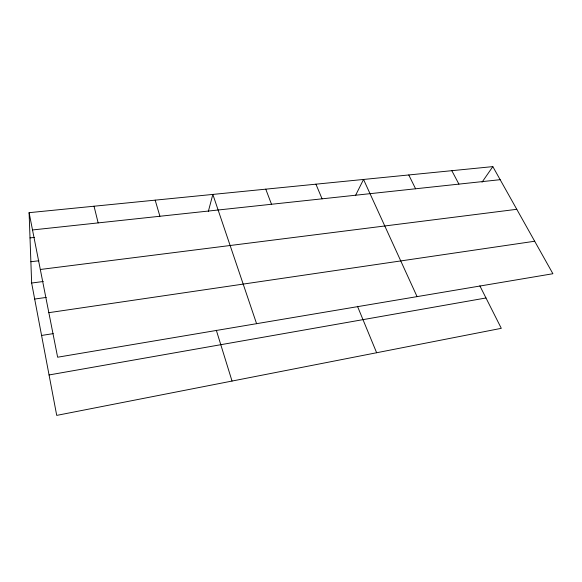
<?xml version="1.0" encoding="UTF-8"?>
<svg xmlns="http://www.w3.org/2000/svg" width="582" height="582" viewBox="0 0 582 582"><rect width="100%" height="100%" fill="white"/><g stroke="black" fill="none" stroke-linecap="round" stroke-linejoin="round"><path stroke-width="0.87" d="M208.32 211.477L212.845 194.417L256.582 323.679M355.442 195.639L363.532 179.452L417.068 296.624M482.034 182.21L492.83 166.612L552.9 273.729L57.633 357.217L29.1 212.67L492.83 166.612M49.055 374.961L485.985 297.977M41.577 335.458L53.224 333.624M48.844 312.672L534.683 241.239M34.68 299.046L46.262 297.424M479.852 285.82L501.298 328.328L56.716 415.388L31.646 283.034L43.301 281.499M40.318 269.481L516.772 209.302M30.875 261.74L38.892 260.758M30.017 237.9L34.52 237.398M32.512 229.955L500.164 179.685M451.821 170.686L458.907 184.116M408.775 174.964L415.584 188.779M315.931 184.181L322.072 198.833M357.472 306.278L376.634 352.736M265.77 189.165L271.503 204.267M216.322 330.263L232.036 381.057M155.176 200.15L159.912 216.264M94.037 206.217L98.154 222.899M29.1 212.67L31.646 283.034"/></g></svg>
